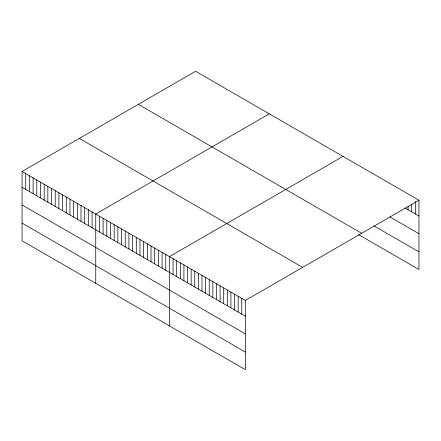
<?xml version="1.0" encoding="UTF-8"?>
<svg xmlns="http://www.w3.org/2000/svg" width="441" height="441" viewBox="0 0 441 441"><rect width="100%" height="100%" fill="white"/><g stroke="black" fill="none" stroke-linecap="round" stroke-linejoin="round"><path stroke-width="0.66" d="M22.05 171.494L245.389 300.437L245.389 369.712L22.05 240.769L22.05 171.494L195.611 71.288L418.95 200.231L418.95 269.506L358.511 234.612M269.313 113.839L95.752 214.045L95.752 283.32M343.015 156.39L169.454 256.596L169.454 325.871M245.389 300.437L418.95 200.231M405.003 207.981L418.95 216.035M390.02 216.983L418.95 233.68M374.007 225.913L418.95 251.861M138.336 104.357L361.675 233.3M79.325 138.424L302.664 267.367M22.05 187.293L245.389 316.241M22.05 204.938L245.389 333.887M22.05 223.118L245.389 352.067M415.334 201.581L415.334 213.946M411.718 204.304L411.718 211.862M408.101 206.338L408.101 209.773M241.773 298.348L241.773 314.152M238.157 296.264L238.157 312.063M234.54 294.175L234.54 309.979M230.924 292.085L230.924 307.89M227.313 289.996L227.313 305.8M223.697 287.912L223.697 303.711M220.081 285.823L220.081 301.627M216.465 283.734L216.465 299.538M212.849 281.65L212.849 297.449M209.232 279.561L209.232 295.365M205.616 277.472L205.616 293.276M202 275.382L202 291.187M198.384 273.299L198.384 289.098M194.768 271.209L194.768 287.014M191.151 269.12L191.151 284.925M187.535 267.037L187.535 282.835M183.919 264.947L183.919 280.752M180.303 262.858L180.303 278.662M176.687 260.769L176.687 276.573M173.07 258.685L173.07 274.484M165.772 254.468L165.772 270.272M162.084 252.34L162.084 268.145M158.402 250.212L158.402 266.017M154.714 248.085L154.714 263.889M151.031 245.957L151.031 261.761M147.344 243.829L147.344 259.633M143.661 241.701L143.661 257.505M139.973 239.573L139.973 255.378M136.291 237.445L136.291 253.25M132.603 235.318L132.603 251.122M128.921 233.19L128.921 248.994M125.233 231.062L125.233 246.866M121.551 228.934L121.551 244.738M117.863 226.812L117.863 242.611M114.18 224.684L114.18 240.483M110.493 222.556L110.493 238.355M106.81 220.428L106.81 236.227M103.122 218.301L103.122 234.099M99.44 216.173L99.44 231.972M92.07 211.917L92.07 227.721M88.382 209.789L88.382 225.594M84.7 207.661L84.7 223.466M81.012 205.534L81.012 221.338M77.329 203.406L77.329 219.21M73.641 201.278L73.641 217.082M69.959 199.15L69.959 214.954M66.271 197.022L66.271 212.827M62.589 194.894L62.589 210.699M58.901 192.767L58.901 208.571M55.219 190.639L55.219 206.443M51.531 188.511L51.531 204.315M47.849 186.383L47.849 202.187M44.161 184.255L44.161 200.06M40.478 182.127L40.478 197.932M36.79 180L36.79 195.804M33.108 177.877L33.108 193.676M29.42 175.75L29.42 191.548M25.738 173.622L25.738 189.421"/></g></svg>
